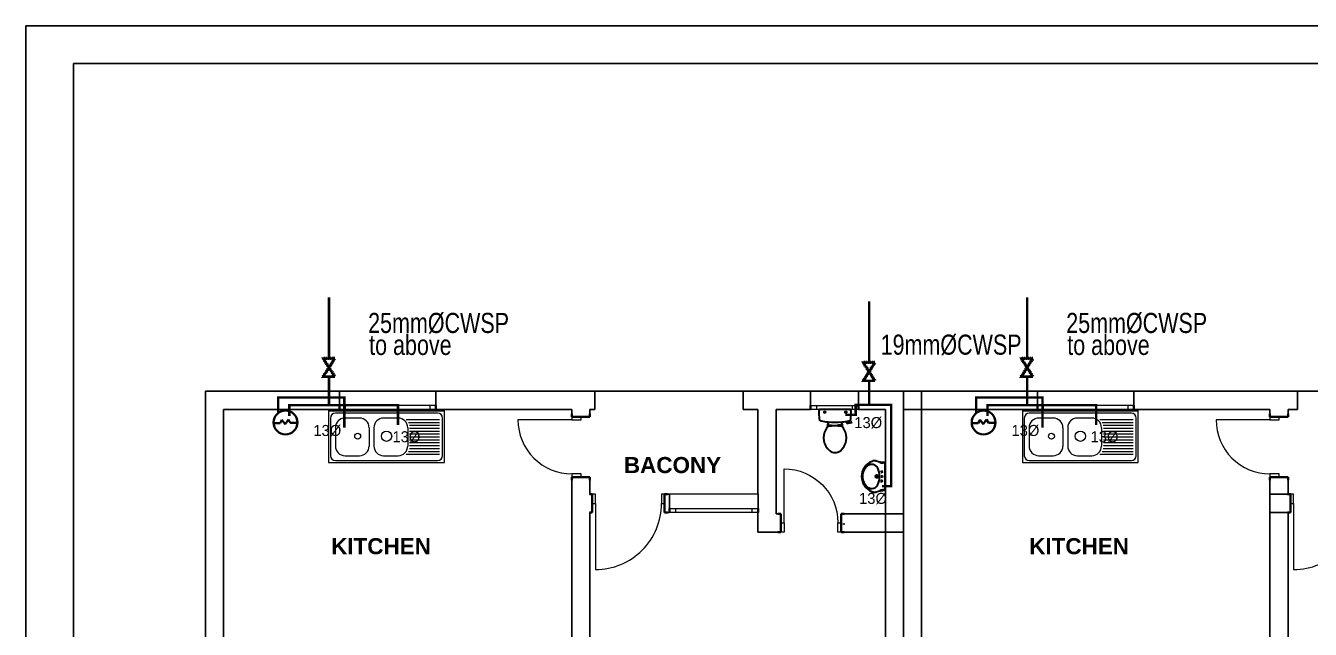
# Model space of a CAD drawing. Header units: inches. Extents: x 23 to 2032867, y 13 to 664695.
# Drawn here: x 378741 to 394727, y 501557 to 509062 of the extents above; entities that cross this region are included whole.
import ezdxf

# ---------------------------------------------------------------- set-up
doc = ezdxf.new("R2010")
doc.units = ezdxf.units.IN
doc.header["$MEASUREMENT"] = 0
for name, pattern in [('ACAD_ISO10W100', [18, 12, -3, 0, -3]), ('DASHDOT', [1, 0.5, -0.25, 0, -0.25]), ('DASHED1', [1, 0.3, -0.4, 0.3]), ('DOTDASH', [1, 0.3, -0.2, 0, -0.2, 0.3]), ('Hidden Line', [391.222223, 282.222223, -109])]:
    doc.linetypes.add(name, pattern=pattern)
for name, color, linetype, lineweight, true_color in [('Annotation - Text_Pen_No__86', 7, 'Continuous', 20, 0x5555ff), ('ARCHICAD Doors_Pen_No__23', 7, 'Continuous', 20, 0xff6600), ('ARCHICAD Doors_Pen_No__3', 7, 'Continuous', 18, 0xff6600), ('ARCHICAD Windows_Pen_No__23', 7, 'Continuous', 20, 0xff6600), ('ARCHICAD Windows_Pen_No__3', 7, 'Continuous', 18, 0xff6600), ('Structural - Bearing_Pen_No__89', 7, 'Continuous', 20, 0x71cebe)]:
    doc.layers.add(name, color=color, linetype=linetype, lineweight=lineweight, true_color=true_color)
for name, color, linetype, lineweight in [('ARCHICAD Doors_Pen_No__27', 7, 'Continuous', 35), ('ARCHICAD Windows_Pen_No__27', 7, 'Continuous', 35), ('Building', 8, 'Continuous', 18), ('Structural - Bearing_Pen_No__27', 7, 'Continuous', 35), ('WATER SUPPLY', 5, 'ACAD_ISO10W100', 50), ('watersupply', 4, 'DASHDOT', 25)]:
    doc.layers.add(name, color=color, linetype=linetype, lineweight=lineweight)
doc.layers.add('LIAB', color=8, linetype='Continuous')
doc.layers.add('PLOTYR', color=15, linetype='Continuous')
doc.styles.add('GENERATED_STYLE_2', font='arialbd.ttf')
doc.styles.add('SPIRITTXTSTYLE1', font='ORIG2')

msp = doc.modelspace()

# ---------------------------------------------------------------- linework, layer by layer
at = {"layer": 'ARCHICAD Doors_Pen_No__23', "color": 8, "linetype": 'Continuous'}
for p, q in [((385537.396, 504200.216), (385537.396, 504160.216)), ((385652.396, 504200.216), (385537.396, 504200.216)), ((385652.396, 504160.216), (385652.396, 504200.216)), ((394224.413, 504200.216), (394224.413, 504160.216)), ((394339.413, 504200.216), (394224.413, 504200.216)), ((394339.413, 504160.216), (394339.413, 504200.216)), ((385537.396, 504160.216), (385652.396, 504160.216)), ((394224.413, 504160.216), (394339.413, 504160.216)), ((385652.396, 503490.216), (385537.396, 503490.216)), ((385537.396, 503490.216), (385537.396, 503450.216)), ((385537.396, 503450.216), (385652.396, 503450.216)), ((385652.396, 503450.216), (385652.396, 503490.216)), ((394339.413, 503490.216), (394224.413, 503490.216)), ((394224.413, 503490.216), (394224.413, 503450.216)), ((394224.413, 503450.216), (394339.413, 503450.216)), ((394339.413, 503450.216), (394339.413, 503490.216)), ((385832.425, 503235.429), (385792.425, 503235.429)), ((385792.425, 503235.429), (385792.425, 503120.429)), ((385832.425, 503120.429), (385832.425, 503235.429)), ((386692.425, 503235.429), (386652.425, 503235.429)), ((386652.425, 503235.429), (386652.425, 503120.429)), ((386692.425, 503120.429), (386692.425, 503235.429)), ((394519.442, 503235.429), (394479.442, 503235.429)), ((394479.442, 503235.429), (394479.442, 503120.429)), ((394519.442, 503120.429), (394519.442, 503235.429)), ((385792.425, 503120.429), (385832.425, 503120.429)), ((386652.425, 503120.429), (386692.425, 503120.429)), ((394479.442, 503120.429), (394519.442, 503120.429)), ((388138.469, 502881.924), (388178.469, 502881.924)), ((388138.469, 502766.924), (388138.469, 502881.924)), ((388178.469, 502766.924), (388138.469, 502766.924)), ((388178.469, 502881.924), (388178.469, 502766.924)), ((388848.469, 502766.924), (388848.469, 502881.924)), ((388848.469, 502881.924), (388888.469, 502881.924)), ((388888.469, 502766.924), (388848.469, 502766.924)), ((388888.469, 502881.924), (388888.469, 502766.924))]:
    msp.add_line(p, q, dxfattribs=at)
at = {"layer": 'ARCHICAD Doors_Pen_No__27', "color": 8, "linetype": 'Continuous'}
for p, q in [((385537.396, 504200.216), (385537.396, 504237.216)), ((385537.396, 504200.216), (385652.396, 504200.216)), ((385652.396, 504200.216), (385762.396, 504200.216)), ((385762.396, 504200.216), (385762.396, 504237.216)), ((394224.413, 504200.216), (394224.413, 504237.216)), ((394224.413, 504200.216), (394339.413, 504200.216)), ((394339.413, 504200.216), (394449.413, 504200.216)), ((394449.413, 504200.216), (394449.413, 504237.216)), ((385537.396, 503450.216), (385652.396, 503450.216)), ((385537.396, 503450.216), (385537.396, 503413.216)), ((385652.396, 503450.216), (385762.396, 503450.216)), ((385762.396, 503450.216), (385762.396, 503413.216)), ((394224.413, 503450.216), (394339.413, 503450.216)), ((394224.413, 503450.216), (394224.413, 503413.216)), ((394339.413, 503450.216), (394449.413, 503450.216)), ((394449.413, 503450.216), (394449.413, 503413.216)), ((385792.425, 503235.429), (385755.425, 503235.429)), ((385792.425, 503235.429), (385792.425, 503120.429)), ((386692.425, 503235.429), (386692.425, 503120.429)), ((386692.425, 503235.429), (386729.425, 503235.429)), ((394479.442, 503235.429), (394442.442, 503235.429)), ((394479.442, 503235.429), (394479.442, 503120.429)), ((385792.425, 503120.429), (385792.425, 503010.429)), ((386692.425, 503120.429), (386692.425, 503010.429)), ((394479.442, 503120.429), (394479.442, 503010.429)), ((385792.425, 503010.429), (385755.425, 503010.429)), ((386692.425, 503010.429), (386729.425, 503010.429)), ((388138.469, 502991.924), (388101.469, 502991.924)), ((388138.469, 502881.924), (388138.469, 502991.924)), ((388888.469, 502881.924), (388888.469, 502991.924)), ((388888.469, 502991.924), (388925.469, 502991.924)), ((394479.442, 503010.429), (394442.442, 503010.429)), ((388138.469, 502766.924), (388101.469, 502766.924)), ((388138.469, 502766.924), (388138.469, 502881.924)), ((388888.469, 502766.924), (388888.469, 502881.924)), ((388888.469, 502766.924), (388925.469, 502766.924))]:
    msp.add_line(p, q, dxfattribs=at)
at = {"layer": 'ARCHICAD Doors_Pen_No__3', "color": 8, "linetype": 'Continuous'}
for p, q in [((385537.396, 504160.216), (384867.396, 504160.216)), ((394224.413, 504160.216), (393554.413, 504160.216)), ((388178.469, 502881.924), (388178.469, 503551.924)), ((385832.425, 503120.429), (385832.425, 502300.429)), ((394519.442, 503120.429), (394519.442, 502300.429))]:
    msp.add_line(p, q, dxfattribs=at)
for centre, major_axis, start_param, end_param in [((385537.396, 504160.216), (473.762, 473.762), 2.35619449, 3.926990817), ((394224.413, 504160.216), (473.762, 473.762), 2.35619449, 3.926990817), ((385832.425, 503120.429), (579.828, 579.828), 3.926990817, 5.497787144), ((394519.442, 503120.429), (579.828, 579.828), 3.926990817, 5.497787144)]:
    msp.add_ellipse(centre, major_axis=major_axis, ratio=1, start_param=start_param, end_param=end_param, dxfattribs=at)
at = {"layer": 'ARCHICAD Doors_Pen_No__3', "color": 8, "linetype": 'Continuous', "extrusion": (0, 0, -1)}
msp.add_ellipse((388178.469, 502881.924), major_axis=(473.762, 473.762), ratio=1, start_param=-0.785398163, end_param=0.785398163, dxfattribs=at)
at = {"layer": 'ARCHICAD Windows_Pen_No__23', "color": 8, "linetype": 'Continuous'}
for p, q in [((382720.096, 504341.893), (382645.096, 504341.893)), ((382645.096, 504291.893), (382720.096, 504291.893)), ((382720.096, 504291.893), (382720.096, 504341.893)), ((383845.096, 504341.893), (383770.096, 504341.893)), ((383770.096, 504341.893), (383770.096, 504291.893)), ((383770.096, 504291.893), (383845.096, 504291.893)), ((388506.076, 504341.893), (388581.076, 504341.893)), ((388581.076, 504291.893), (388506.076, 504291.893)), ((388581.076, 504341.893), (388581.076, 504291.893)), ((389031.076, 504291.893), (389031.076, 504341.893)), ((389031.076, 504341.893), (389106.076, 504341.893)), ((389106.076, 504291.893), (389031.076, 504291.893)), ((391278.088, 504291.893), (391353.088, 504291.893)), ((391407.114, 504341.893), (391332.114, 504341.893)), ((391332.114, 504291.893), (391407.114, 504291.893)), ((391407.114, 504291.893), (391407.114, 504341.893)), ((392403.088, 504291.893), (392478.088, 504291.893)), ((392532.114, 504341.893), (392457.114, 504341.893)), ((392457.114, 504341.893), (392457.114, 504291.893)), ((392457.114, 504291.893), (392532.114, 504291.893)), ((386754.539, 503060.429), (386829.539, 503060.429)), ((386829.539, 503010.429), (386754.539, 503010.429)), ((386829.539, 503060.429), (386829.539, 503010.429)), ((387779.539, 503010.429), (387779.539, 503060.429)), ((387779.539, 503060.429), (387854.539, 503060.429)), ((387854.539, 503010.429), (387779.539, 503010.429))]:
    msp.add_line(p, q, dxfattribs=at)
at = {"layer": 'ARCHICAD Windows_Pen_No__27', "color": 8, "linetype": 'Continuous'}
for p, q in [((382645.096, 504291.893), (382645.096, 504341.893)), ((383845.096, 504291.893), (383845.096, 504341.893)), ((388506.076, 504291.893), (388506.076, 504341.893)), ((389106.076, 504291.893), (389106.076, 504341.893)), ((391332.114, 504291.893), (391332.114, 504341.893)), ((392532.114, 504291.893), (392532.114, 504341.893)), ((386754.539, 503010.429), (386754.539, 503060.429)), ((387854.539, 503010.429), (387854.539, 503060.429))]:
    msp.add_line(p, q, dxfattribs=at)
at = {"layer": 'ARCHICAD Windows_Pen_No__3', "color": 8, "linetype": 'Continuous'}
for p, q in [((383845.096, 504516.893), (382645.096, 504516.893)), ((389106.076, 504516.893), (388506.076, 504516.893)), ((392532.114, 504516.893), (391332.114, 504516.893)), ((383845.096, 504291.893), (382645.096, 504291.893)), ((383770.096, 504341.893), (382720.096, 504341.893)), ((382720.096, 504291.893), (383770.096, 504291.893)), ((389106.076, 504291.893), (388506.076, 504291.893)), ((388581.076, 504341.893), (389031.076, 504341.893)), ((389031.076, 504291.893), (388581.076, 504291.893)), ((392478.088, 504291.893), (391278.088, 504291.893)), ((392532.114, 504291.893), (391332.114, 504291.893)), ((391353.088, 504291.893), (392403.088, 504291.893)), ((392457.114, 504341.893), (391407.114, 504341.893)), ((391407.114, 504291.893), (392457.114, 504291.893)), ((387854.539, 503235.429), (386754.539, 503235.429)), ((387854.539, 503010.429), (386754.539, 503010.429)), ((386829.539, 503060.429), (387779.539, 503060.429)), ((387779.539, 503010.429), (386829.539, 503010.429))]:
    msp.add_line(p, q, dxfattribs=at)
at = {"layer": 'Building', "color": 8, "linetype": 'Continuous'}
for p, q in [((382511.061, 504291.893), (383711.061, 504291.893)), ((382586.061, 504291.893), (382511.061, 504291.893)), ((382986.061, 504291.893), (382511.061, 504291.893)), ((391144.053, 504291.893), (392344.053, 504291.893)), ((391219.053, 504291.893), (391144.053, 504291.893)), ((391619.053, 504291.893), (391144.053, 504291.893))]:
    msp.add_line(p, q, dxfattribs=at)
at = {"layer": 'Building', "color": 8, "linetype": 'Continuous', "lineweight": 20}
for p, q in [((382571.061, 504291.893), (382511.061, 504291.893)), ((382631.061, 504291.893), (382571.061, 504291.893)), ((383111.061, 504291.893), (382631.061, 504291.893)), ((391204.053, 504291.893), (391144.053, 504291.893)), ((391264.053, 504291.893), (391204.053, 504291.893)), ((391744.053, 504291.893), (391264.053, 504291.893))]:
    msp.add_line(p, q, dxfattribs=at)
at = {"layer": 'Building', "color": 8, "lineweight": 20}
for p, q in [((383951.061, 504291.893), (382511.061, 504291.893)), ((382511.061, 504291.893), (382511.061, 503631.893)), ((383951.061, 504267.893), (382511.061, 504267.893)), ((383867.061, 504243.893), (382595.061, 504243.893)), ((383951.061, 503631.893), (383951.061, 504291.893)), ((392584.053, 504291.893), (391144.053, 504291.893)), ((391144.053, 504291.893), (391144.053, 503631.893)), ((392584.053, 504267.893), (391144.053, 504267.893)), ((392500.053, 504243.893), (391228.053, 504243.893)), ((392584.053, 503631.893), (392584.053, 504291.893)), ((382535.061, 504183.893), (382535.061, 503715.893)), ((382595.061, 504063.893), (382595.061, 503835.893)), ((382895.061, 504183.893), (382715.061, 504183.893)), ((383015.061, 504063.893), (383015.061, 503835.893)), ((383075.061, 504063.893), (383075.061, 503835.893)), ((383375.061, 504183.893), (383195.061, 504183.893)), ((383476.708, 504165.893), (383891.061, 504165.893)), ((383495.061, 504063.893), (383495.061, 503835.893)), ((383503.046, 504129.893), (383891.061, 504129.893)), ((383515.902, 504093.893), (383891.061, 504093.893)), ((383519.061, 504057.893), (383891.061, 504057.893)), ((383927.061, 503715.893), (383927.061, 504183.893)), ((391168.053, 504183.893), (391168.053, 503715.893)), ((391228.053, 504063.893), (391228.053, 503835.893)), ((391528.053, 504183.893), (391348.053, 504183.893)), ((391648.053, 504063.893), (391648.053, 503835.893)), ((391708.053, 504063.893), (391708.053, 503835.893)), ((392008.053, 504183.893), (391828.053, 504183.893)), ((392109.7, 504165.893), (392524.053, 504165.893)), ((392128.053, 504063.893), (392128.053, 503835.893)), ((392136.038, 504129.893), (392524.053, 504129.893)), ((392148.894, 504093.893), (392524.053, 504093.893)), ((392152.053, 504057.893), (392524.053, 504057.893)), ((392560.053, 503715.893), (392560.053, 504183.893)), ((383519.061, 504021.893), (383891.061, 504021.893)), ((383519.061, 503985.893), (383891.061, 503985.893)), ((383519.061, 503949.893), (383891.061, 503949.893)), ((383519.061, 503913.893), (383891.061, 503913.893)), ((383519.061, 503877.893), (383891.061, 503877.893)), ((392152.053, 504021.893), (392524.053, 504021.893)), ((392152.053, 503985.893), (392524.053, 503985.893)), ((392152.053, 503949.893), (392524.053, 503949.893)), ((392152.053, 503913.893), (392524.053, 503913.893)), ((392152.053, 503877.893), (392524.053, 503877.893)), ((382715.061, 503715.893), (382895.061, 503715.893)), ((383195.061, 503715.893), (383375.061, 503715.893)), ((383476.708, 503733.893), (383891.061, 503733.893)), ((383503.046, 503769.893), (383891.061, 503769.893)), ((383515.902, 503805.893), (383891.061, 503805.893)), ((383519.061, 503841.893), (383891.061, 503841.893)), ((391348.053, 503715.893), (391528.053, 503715.893)), ((391828.053, 503715.893), (392008.053, 503715.893)), ((392109.7, 503733.893), (392524.053, 503733.893)), ((392136.038, 503769.893), (392524.053, 503769.893)), ((392148.894, 503805.893), (392524.053, 503805.893)), ((392152.053, 503841.893), (392524.053, 503841.893)), ((382511.061, 503631.893), (383951.061, 503631.893)), ((382595.061, 503655.893), (383867.061, 503655.893)), ((391144.053, 503631.893), (392584.053, 503631.893)), ((391228.053, 503655.893), (392500.053, 503655.893))]:
    msp.add_line(p, q, dxfattribs=at)
at = {"layer": 'Building', "linetype": 'Continuous', "lineweight": 30, "ltscale": 1000}
for p, q in [((389005.8, 504291.893), (388619.019, 504291.893)), ((388726.006, 504136.153), (388726.006, 504112.369)), ((388733.78, 504080.342), (388733.78, 504097.024)), ((388733.78, 504097.024), (388767.864, 504097.024)), ((388760.072, 504097.024), (388760.072, 504082.994)), ((388767.864, 504097.024), (388767.864, 504083.594)), ((388767.864, 504092.896), (388784.866, 504092.896)), ((388784.866, 504092.896), (388784.866, 504089.157)), ((388784.866, 504089.157), (388839.953, 504089.157)), ((388839.953, 504092.896), (388839.953, 504089.157)), ((388856.955, 504092.896), (388839.953, 504092.896)), ((388856.955, 504097.024), (388856.955, 504084.451)), ((388891.039, 504097.024), (388856.955, 504097.024)), ((388864.747, 504097.024), (388864.747, 504084.002)), ((388891.039, 504081.86), (388891.039, 504097.024)), ((388898.813, 504112.369), (388898.813, 504136.153)), ((388951.537, 504142.561), (388954.755, 504131.281)), ((388953.938, 504134.143), (388976.424, 504139.313)), ((388976.612, 504138.421), (388974.935, 504146.385)), ((389016.762, 504123.381), (388976.36, 504117.359)), ((388985.216, 504132.296), (389014.321, 504135.985)), ((389018.561, 504133.177), (389019.938, 504128.292)), ((389435.421, 503623.334), (389413.073, 503625.209)), ((389435.421, 503623.334, -1683.122), (389413.073, 503625.209, -1683.122)), ((389435.421, 503281.675), (389435.421, 503633.448)), ((389435.421, 503281.675, -1683.122), (389435.421, 503633.448, -1683.122)), ((389435.421, 503291.789), (389413.073, 503289.914)), ((389435.421, 503291.789, -1683.122), (389413.073, 503289.914, -1683.122))]:
    msp.add_line(p, q, dxfattribs=at)
at = {"layer": 'Building', "linetype": 'Continuous', "lineweight": 30, "ltscale": 50}
for p, q in [((388701.405, 504256.828), (388669.387, 504256.828)), ((388685.396, 504240.819), (388685.396, 504272.837)), ((388963.087, 504256.828), (388931.343, 504256.828)), ((388947.215, 504240.957), (388947.215, 504272.7)), ((389361.803, 503457.561), (389307.603, 503457.561)), ((389361.803, 503457.561, -1683.122), (389307.603, 503457.561, -1683.122)), ((389334.538, 503483.91), (389334.538, 503431.212)), ((389334.538, 503483.91, -1683.122), (389334.538, 503431.212, -1683.122))]:
    msp.add_line(p, q, dxfattribs=at)
at = {"layer": 'Building', "linetype": 'DASHED1', "lineweight": 30, "ltscale": 50}
for p, q in [((389408.778, 503513.665), (389373.854, 503513.665)), ((389408.778, 503513.665, -1683.122), (389373.854, 503513.665, -1683.122)), ((389408.778, 503401.457), (389373.854, 503401.457)), ((389408.778, 503401.457, -1683.122), (389373.854, 503401.457, -1683.122)), ((389413.19, 503457.561), (389378.266, 503457.561)), ((389413.19, 503457.561, -1683.122), (389378.266, 503457.561, -1683.122)), ((389391.735, 503531.356), (389391.735, 503495.975)), ((389391.735, 503531.356, -1683.122), (389391.735, 503495.975, -1683.122)), ((389391.735, 503383.767), (389391.735, 503419.147)), ((389391.735, 503383.767, -1683.122), (389391.735, 503419.147, -1683.122)), ((389396.148, 503439.871), (389396.148, 503475.252)), ((389396.148, 503439.871, -1683.122), (389396.148, 503475.252, -1683.122))]:
    msp.add_line(p, q, dxfattribs=at)
at = {"layer": 'Building', "linetype": 'Continuous', "lineweight": 30, "ltscale": 200}
for p, q in [((389430.86, 503462.122), (389439.981, 503462.122)), ((389439.981, 503462.122), (389430.86, 503453.001)), ((389439.981, 503453.001), (389430.86, 503462.122)), ((389430.86, 503462.122, -1683.122), (389439.981, 503462.122, -1683.122)), ((389439.981, 503462.122, -1683.122), (389430.86, 503453.001, -1683.122)), ((389439.981, 503453.001, -1683.122), (389430.86, 503462.122, -1683.122)), ((389430.86, 503453.001), (389439.981, 503453.001)), ((389430.86, 503453.001, -1683.122), (389439.981, 503453.001, -1683.122))]:
    msp.add_line(p, q, dxfattribs=at)
at = {"layer": 'Building', "linetype": 'Continuous', "ltscale": 200}
for p, q in [((388918.64, 502858.566), (388918.64, 502871.233)), ((388918.64, 502871.233), (388931.308, 502858.566)), ((388931.308, 502871.233), (388918.64, 502858.566)), ((388931.308, 502858.566), (388931.308, 502871.233))]:
    msp.add_line(p, q, dxfattribs=at)
at = {"layer": 'Building', "linetype": 'Continuous', "lineweight": 30, "ltscale": 50}
for centre in [(388685.396, 504256.828), (388947.215, 504256.828)]:
    msp.add_circle(centre, 9.351, dxfattribs=at)
at = {"layer": 'Building', "color": 8, "lineweight": 20}
for centre, radius in [((382872.53, 503957.927), 36.346), ((383232.395, 503957.927), 63.881), ((391505.522, 503957.927), 36.346), ((391865.387, 503957.927), 63.881)]:
    msp.add_circle(centre, radius, dxfattribs=at)
at = {"layer": 'Building', "linetype": 'Continuous', "lineweight": 30, "ltscale": 1000}
for centre, radius in [((389334.538, 503457.561), 18.608), ((389334.538, 503457.561, -1683.122), 18.608), ((389334.538, 503457.561), 10.99), ((389334.538, 503457.561, -1683.122), 10.99)]:
    msp.add_circle(centre, radius, dxfattribs=at)
at = {"layer": 'Building', "linetype": 'DASHED1', "lineweight": 30, "ltscale": 50}
for centre in [(389391.735, 503513.665), (389391.735, 503513.665, -1683.122), (389391.735, 503401.457), (389391.735, 503401.457, -1683.122), (389396.148, 503457.561), (389396.148, 503457.561, -1683.122)]:
    msp.add_circle(centre, 9.504, dxfattribs=at)
at = {"layer": 'Building', "color": 8, "lineweight": 20}
for centre, radius, start, end in [((382595.061, 504183.893), 60, 90, 180), ((383867.061, 504183.893), 60, 0, 90), ((391228.053, 504183.893), 60, 90, 180), ((392500.053, 504183.893), 60, 0, 90), ((382715.061, 504063.893), 120, 90, 180), ((382895.061, 504063.893), 120, 0, 90), ((383195.061, 504063.893), 120, 90, 180), ((383375.061, 504063.893), 120, 0, 90), ((391348.053, 504063.893), 120, 90, 180), ((391528.053, 504063.893), 120, 0, 90), ((391828.053, 504063.893), 120, 90, 180), ((392008.053, 504063.893), 120, 0, 90), ((382595.061, 503715.893), 60, 180, 270), ((382715.061, 503835.893), 120, 180, 270), ((382895.061, 503835.893), 120, 270, 0), ((383195.061, 503835.893), 120, 180, 270), ((383375.061, 503835.893), 120, 270, 0), ((383867.061, 503715.893), 60, 270, 0), ((391228.053, 503715.893), 60, 180, 270), ((391348.053, 503835.893), 120, 180, 270), ((391528.053, 503835.893), 120, 270, 0), ((391828.053, 503835.893), 120, 180, 270), ((392008.053, 503835.893), 120, 270, 0), ((392500.053, 503715.893), 60, 270, 0)]:
    msp.add_arc(centre, radius, start, end, dxfattribs=at)
at = {"layer": 'Building', "linetype": 'Continuous', "lineweight": 30, "ltscale": 1000}
for centre, radius, start, end in [((388645.585, 504270.966), 33.819, 141.7697938, 181.0191617), ((389507.878, 504270.364), 896.106, 180.0000019, 186.330877), ((388979.234, 504270.966), 33.819, 358.9808265, 38.2302081), ((388116.941, 504270.364), 896.106, 353.6508475, 0), ((388643.568, 504174.472), 26.494, 186.330877, 259.2903908), ((388812.41, 505067.22), 935.068, 259.2903908, 264.6980974), ((388875.109, 503936.519), 204.567, 148.9077103, 230.8791806), ((389000.205, 503861.079), 350.65, 146.1570702, 148.9077103), ((388625.44, 504112.369), 100.566, 326.1570684, 0), ((388734.095, 504064.682), 15.584, 96.9358105, 142.5800181), ((388812.59, 505065.28), 933.119, 264.6980974, 275.3019114), ((388819.333, 503363.985), 721.447, 84.3005444, 96.9358206), ((388749.71, 503936.519), 204.567, 309.1208282, 31.0923054), ((388889.433, 504066.359), 15.584, 37.7817379, 84.3005444), ((388812.41, 505067.22), 935.068, 275.3019114, 280.7270761), ((388999.379, 504112.369), 100.566, 180.0000019, 213.8429404), ((388624.613, 503861.079), 350.65, 31.0923054, 33.8429316), ((388973.488, 504136.627), 19.481, 195.9271971, 278.4778948), ((388984.237, 504140.027), 7.792, 191.8886154, 277.22379), ((388981.593, 504174.155), 26.118, 280.7270761, 353.6508475), ((389014.811, 504132.12), 3.896, 15.7397884, 97.2238087), ((389016.188, 504127.235), 3.896, 278.4778948, 15.7397884), ((388812.41, 503859.425), 105.195, 230.8791806, 309.1208282), ((389346.667, 503457.566), 203.147, 112.4424723, 248.1531127), ((389346.667, 503457.566, -1683.122), 203.147, 112.4424723, 248.1531127), ((389323.549, 503457.561), 168.347, 128.53754, 231.4625075), ((389323.549, 503457.561, -1683.122), 168.347, 128.53754, 231.4625075), ((389270.164, 503524.585), 82.661, 25.2174734, 128.537704), ((389270.164, 503524.585, -1683.122), 82.661, 25.2174734, 128.537704), ((389308.86, 503549.328), 103.901, 80.4525984, 112.4906661), ((389308.86, 503549.328, -1683.122), 103.901, 80.4525984, 112.4906661), ((389476.907, 504215.698), 583.726, 255.0270052, 265.9244355), ((389476.907, 504215.698, -1683.122), 583.726, 255.0270052, 265.9244355), ((389130.188, 503457.208), 238.006, 337.8276538, 25.5349405), ((389130.188, 503457.208, -1683.122), 238.006, 337.8276538, 25.5349405), ((389413.073, 503729.111), 103.901, 239.9007316, 270.0000094), ((389413.073, 503729.111, -1683.122), 103.901, 239.9007316, 270.0000094), ((389270.516, 503391.493), 83.628, 231.6817737, 343.2461383), ((389270.516, 503391.493, -1683.122), 83.628, 231.6817737, 343.2461383), ((389319.429, 503383.3), 124.156, 245.8931025, 246.0931451), ((389319.429, 503383.3, -1683.122), 124.156, 245.8931025, 246.0931451), ((389308.86, 503365.794), 103.901, 247.5093438, 279.5474663), ((389308.86, 503365.794, -1683.122), 103.901, 247.5093438, 279.5474663), ((389476.907, 502699.425), 583.726, 94.075602, 104.9730049), ((389476.907, 502699.425, -1683.122), 583.726, 94.075602, 104.9730049), ((389413.073, 503186.012), 103.901, 90.0000006, 120.0992783), ((389413.073, 503186.012, -1683.122), 103.901, 90.0000006, 120.0992783)]:
    msp.add_arc(centre, radius, start, end, dxfattribs=at)
at = {"layer": 'LIAB', "color": 7, "linetype": 'Continuous', "ltscale": 256.031999}
for p, q in [((379334.413, 508592.866), (416764.527, 508592.866)), ((379334.413, 482586.911), (379334.413, 508592.866))]:
    msp.add_line(p, q, dxfattribs=at)
at = {"layer": 'PLOTYR', "color": 1, "linetype": 'Continuous', "ltscale": 250}
for p, q in [((378741.379, 509062.288), (417233.949, 509062.288)), ((378741.379, 482117.489), (378741.379, 509062.288))]:
    msp.add_line(p, q, dxfattribs=at)
at = {"layer": 'Structural - Bearing_Pen_No__27', "color": 8, "linetype": 'Continuous', "lineweight": 25}
for p, q in [((380978.186, 504516.893), (380976.907, 499551.135)), ((382645.096, 504516.893), (380978.186, 504516.893)), ((382645.096, 504341.893), (382645.096, 504516.893)), ((383845.096, 504341.893), (383845.096, 504516.893)), ((385537.396, 504516.893), (383845.096, 504516.893)), ((385822.878, 504516.893), (385537.396, 504516.893)), ((385822.878, 504291.893), (385822.878, 504516.893)), ((387670.148, 504291.893), (387670.148, 504516.893)), ((388506.076, 504516.893), (387670.148, 504516.893)), ((388506.076, 504341.893), (388506.076, 504516.893)), ((389106.076, 504341.893), (389106.076, 504516.893)), ((389440.146, 504516.893), (389106.076, 504516.893)), ((389890.146, 504516.847), (389665.146, 504516.893)), ((391332.113, 504516.893), (389665.146, 504516.893)), ((389888.925, 499776.077), (389890.146, 504516.847)), ((391332.114, 504341.893), (391332.114, 504516.893)), ((394224.413, 504516.893), (392532.113, 504516.893)), ((392532.114, 504341.893), (392532.114, 504516.893)), ((394567.598, 504516.893), (394224.413, 504516.893)), ((394567.598, 504291.893), (394567.598, 504516.893)), ((381202.339, 501229.393), (381203.128, 504291.893)), ((381203.128, 504291.893), (382645.096, 504291.893)), ((382645.096, 504291.893), (382645.096, 504341.893)), ((383845.096, 504291.893), (383845.096, 504341.893)), ((383845.096, 504291.893), (385537.396, 504291.893)), ((385537.396, 504291.893), (385537.396, 504200.216)), ((385537.396, 504200.216), (385537.396, 504237.216)), ((385537.396, 504200.216), (385652.396, 504200.216)), ((385652.396, 504200.216), (385762.396, 504200.216)), ((385762.396, 504291.893), (385822.878, 504291.893)), ((385762.396, 504200.216), (385762.396, 504291.893)), ((385762.396, 504200.216), (385762.396, 504237.216)), ((387670.148, 504291.893), (387853.322, 504291.893)), ((387853.322, 504291.893), (387853.322, 503235.429)), ((388078.322, 504291.893), (388506.076, 504291.893)), ((388078.322, 502991.924), (388078.322, 504291.893)), ((388506.076, 504291.893), (388506.076, 504341.893)), ((389106.076, 504291.893), (389106.076, 504341.893)), ((389106.076, 504291.893), (389440.111, 504291.893)), ((389440.111, 504291.893), (389439.266, 498847.425)), ((389665.088, 504291.893), (389663.925, 499776.135)), ((389664.266, 498847.39), (389665.111, 504291.893)), ((389665.146, 504291.893), (391332.113, 504291.893)), ((391332.114, 504291.893), (391332.114, 504341.893)), ((392532.113, 504291.893), (394224.413, 504291.893)), ((392532.114, 504291.893), (392532.114, 504341.893)), ((394224.413, 504291.893), (394224.413, 504200.216)), ((394224.413, 504200.216), (394224.413, 504237.216)), ((394224.413, 504200.216), (394339.413, 504200.216)), ((394339.413, 504200.216), (394449.413, 504200.216)), ((394449.413, 504200.216), (394449.413, 504291.893)), ((394449.413, 504291.893), (394567.598, 504291.893)), ((394449.413, 504200.216), (394449.413, 504237.216)), ((385537.396, 503450.216), (385537.396, 503413.216)), ((385537.396, 503450.216), (385652.396, 503450.216)), ((385537.396, 503450.216), (385537.396, 499776.135)), ((385652.396, 503450.216), (385762.396, 503450.216)), ((385762.396, 503450.216), (385762.396, 503413.216)), ((385762.396, 503235.429), (385762.396, 503450.216)), ((394224.413, 503450.216), (394224.413, 503413.216)), ((394224.413, 503450.216), (394339.413, 503450.216)), ((394224.413, 503450.216), (394224.413, 499776.135)), ((394339.413, 503450.216), (394449.413, 503450.216)), ((394449.413, 503450.216), (394449.413, 503413.216)), ((394449.413, 503235.429), (394449.413, 503450.216)), ((385792.425, 503235.429), (385755.425, 503235.429)), ((385792.425, 503235.429), (385762.396, 503235.429)), ((385792.425, 503235.429), (385792.425, 503120.429)), ((386692.425, 503235.429), (386729.425, 503235.429)), ((386692.425, 503235.429), (386692.425, 503120.429)), ((386754.539, 503235.429), (386692.425, 503235.429)), ((386754.539, 503060.429), (386754.539, 503235.429)), ((387854.539, 503060.429), (387854.539, 503235.429)), ((394449.413, 503235.429), (394224.413, 503235.429)), ((394479.442, 503235.429), (394442.442, 503235.429)), ((394479.442, 503235.429), (394449.413, 503235.429)), ((394479.442, 503235.429), (394479.442, 503120.429)), ((385792.425, 503120.429), (385792.425, 503010.429)), ((386692.425, 503120.429), (386692.425, 503010.429)), ((394479.442, 503120.429), (394479.442, 503010.429)), ((385792.425, 503010.429), (385755.425, 503010.429)), ((385762.396, 499776.135), (385762.396, 503010.429)), ((385762.396, 503010.429), (385792.425, 503010.429)), ((386692.425, 503010.429), (386729.425, 503010.429)), ((386692.425, 503010.429), (386754.539, 503010.429)), ((386754.539, 503010.429), (386754.539, 503060.429)), ((387853.322, 503010.429), (387853.322, 502766.924)), ((387854.539, 503010.429), (387854.539, 503060.429)), ((388138.469, 502991.924), (388078.322, 502991.924)), ((388138.469, 502991.924), (388101.469, 502991.924)), ((388138.469, 502881.924), (388138.469, 502991.924)), ((388888.469, 502991.924), (388925.469, 502991.924)), ((388888.469, 502881.924), (388888.469, 502991.924)), ((389663.128, 502991.924), (388888.469, 502991.924)), ((389663.128, 502766.924), (389663.128, 502991.924)), ((394224.413, 503010.429), (394449.413, 503010.429)), ((394479.442, 503010.429), (394442.442, 503010.429)), ((394449.413, 499776.135), (394449.413, 503010.429)), ((394449.413, 503010.429), (394479.442, 503010.429)), ((387853.322, 502766.924), (388138.469, 502766.924)), ((388138.469, 502766.924), (388101.469, 502766.924)), ((388138.469, 502766.924), (388138.469, 502881.924)), ((388888.469, 502766.924), (388888.469, 502881.924)), ((388888.469, 502766.924), (388925.469, 502766.924)), ((388888.469, 502766.924), (389663.128, 502766.924))]:
    msp.add_line(p, q, dxfattribs=at)
at = {"layer": 'Structural - Bearing_Pen_No__89', "color": 8, "linetype": 'Continuous', "lineweight": 25}
for p, q in [((380976.907, 499551.135), (380978.128, 504516.893)), ((380978.128, 504516.893), (389665.146, 504516.893)), ((389665.146, 504516.893), (389663.128, 492066.893)), ((389663.925, 499551.135), (389665.146, 504516.893)), ((389665.146, 504516.893), (398352.164, 504516.893))]:
    msp.add_line(p, q, dxfattribs=at)
at = {"layer": 'WATER SUPPLY', "linetype": 'DOTDASH', "ltscale": 150, "const_width": 30, "flags": 128}
for points in [[(382516.001, 504925.155), (382516.001, 505685.509)], [(389236.862, 504873.187), (389236.862, 505633.541)], [(391203.019, 504925.155), (391203.019, 505685.509)], [(382516.001, 504401.323), (382516.001, 504698.476)], [(391203.019, 504401.323), (391203.019, 504698.476)], [(389236.862, 504349.354), (389236.862, 504646.508)], [(382516.001, 504344.572), (382022.455, 504344.572), (382022.455, 504208.939)], [(382516.001, 504401.323), (382516.001, 504344.572), (383374.187, 504344.572), (383374.187, 504096.615)], [(389236.862, 504349.354), (389069.54, 504349.354), (389069.54, 504225.251), (388940.898, 504225.251)], [(389236.862, 504349.354), (389510.59, 504349.354), (389510.59, 503335.618), (389397.347, 503335.618)], [(391203.019, 504344.572), (390709.473, 504344.572), (390709.473, 504208.939)], [(391203.019, 504401.323), (391203.019, 504344.572), (392061.204, 504344.572), (392061.204, 504096.615)]]:
    msp.add_lwpolyline(points, dxfattribs=at)
at = {"layer": 'WATER SUPPLY', "linetype": 'Continuous', "const_width": 30, "flags": 128}
for points in [[(382588.375, 504698.476), (382443.627, 504698.476), (382588.375, 504925.155)], [(382588.375, 504698.476), (382443.627, 504925.155), (382588.375, 504925.155)], [(389309.235, 504646.508), (389164.488, 504646.508), (389309.235, 504873.187)], [(389309.235, 504646.508), (389164.488, 504873.187), (389309.235, 504873.187)], [(391275.392, 504698.476), (391130.645, 504698.476), (391275.392, 504925.155)], [(391275.392, 504698.476), (391130.645, 504925.155), (391275.392, 504925.155)]]:
    msp.add_lwpolyline(points, dxfattribs=at)
at = {"layer": 'WATER SUPPLY', "linetype": 'DASHDOT', "ltscale": 25}
for points in [[(382588.375, 504925.155), (382443.627, 504925.155)], [(382443.627, 504698.476), (382588.375, 504925.155)], [(382588.375, 504698.476), (382443.627, 504925.155)], [(389309.235, 504873.187), (389164.488, 504873.187)], [(389164.488, 504646.508), (389309.235, 504873.187)], [(389309.235, 504646.508), (389164.488, 504873.187)], [(391275.392, 504925.155), (391130.645, 504925.155)], [(391130.645, 504698.476), (391275.392, 504925.155)], [(391275.392, 504698.476), (391130.645, 504925.155)]]:
    msp.add_lwpolyline(points, dxfattribs=at)
at = {"layer": 'WATER SUPPLY', "linetype": 'DOTDASH', "ltscale": 700, "const_width": 30, "flags": 128}
for points in [[(382516.001, 504925.155), (382516.001, 504925.155)], [(389236.862, 504873.187), (389236.862, 504873.187)], [(391203.019, 504925.155), (391203.019, 504925.155)]]:
    msp.add_lwpolyline(points, dxfattribs=at)
at = {"layer": 'WATER SUPPLY', "color": 1, "linetype": 'Continuous', "ltscale": 150, "const_width": 30, "flags": 128}
for points in [[(381883.256, 504244.783), (381883.256, 504440.288), (382706.383, 504440.288), (382706.383, 504065.533)], [(390570.274, 504244.783), (390570.274, 504440.288), (391393.401, 504440.288), (391393.401, 504065.533)]]:
    msp.add_lwpolyline(points, dxfattribs=at)
at = {"layer": 'watersupply', "color": 1, "linetype": 'Continuous', "lineweight": 35, "ltscale": 10}
for p, q in [((381908.47, 504119.636), (381820.239, 504118.319)), ((381908.47, 504119.636), (381929.925, 504161.868)), ((381929.925, 504161.868), (381968.275, 504107.453)), ((381968.275, 504107.453), (382010.646, 504163.98)), ((382010.646, 504163.98), (382034.171, 504123.116)), ((382122.402, 504124.433), (382034.171, 504123.116)), ((390595.488, 504119.636), (390507.257, 504118.319)), ((390595.488, 504119.636), (390616.943, 504161.868)), ((390616.943, 504161.868), (390655.293, 504107.453)), ((390655.293, 504107.453), (390697.664, 504163.98)), ((390697.664, 504163.98), (390721.189, 504123.116)), ((390809.42, 504124.433), (390721.189, 504123.116))]:
    msp.add_line(p, q, dxfattribs=at)
for centre in [(381974.431, 504128.302), (390661.449, 504128.302)]:
    msp.add_circle(centre, 147.921, dxfattribs=at)

# ---------------------------------------------------------------- texts
at = {"color": 0, "lineweight": 20, "ltscale": 0.45, "style": 'SPIRITTXTSTYLE1', "width": 0.8}
for s, p in [('25mm%%CCWSP', (383002.715, 505241.466, 3209.933)), ('25mm%%CCWSP', (391689.732, 505241.466, 3209.933)), ('to above', (383015.307, 504968.222, 3209.933)), ('19mm%%CCWSP', (389380.302, 504971.745, 3209.933)), ('to above', (391702.325, 504968.222, 3209.933))]:
    msp.add_text(s, height=250, dxfattribs=at).set_placement(p)
at = {"color": 0, "lineweight": 25, "ltscale": 0.45, "char_height": 137.16864, "width": 381.35138, "attachment_point": 1, "style": 'SPIRITTXTSTYLE1'}
for insert in [(389052.386, 504195.973, -777.6), (382321.449, 504097.908, -777.6), (391008.467, 504097.908, -777.6), (383305.449, 504019.778, -777.6), (391992.467, 504019.778, -777.6), (389111.843, 503253.478, -777.6)]:
    msp.add_mtext('{\\C256;13Ø}', dxfattribs=dict(at, insert=insert))
at = {"layer": 'Annotation - Text_Pen_No__86', "color": 8, "linetype": 'Hidden Line', "lineweight": 25, "style": 'GENERATED_STYLE_2'}
for s, p in [('BACONY', (386185.334, 503499.512)), ('KITCHEN', (382542.005, 502490.349)), ('KITCHEN', (391229.023, 502490.349))]:
    msp.add_text(s, height=200, dxfattribs=at).set_placement(p)

doc.saveas('drawing.dxf')
